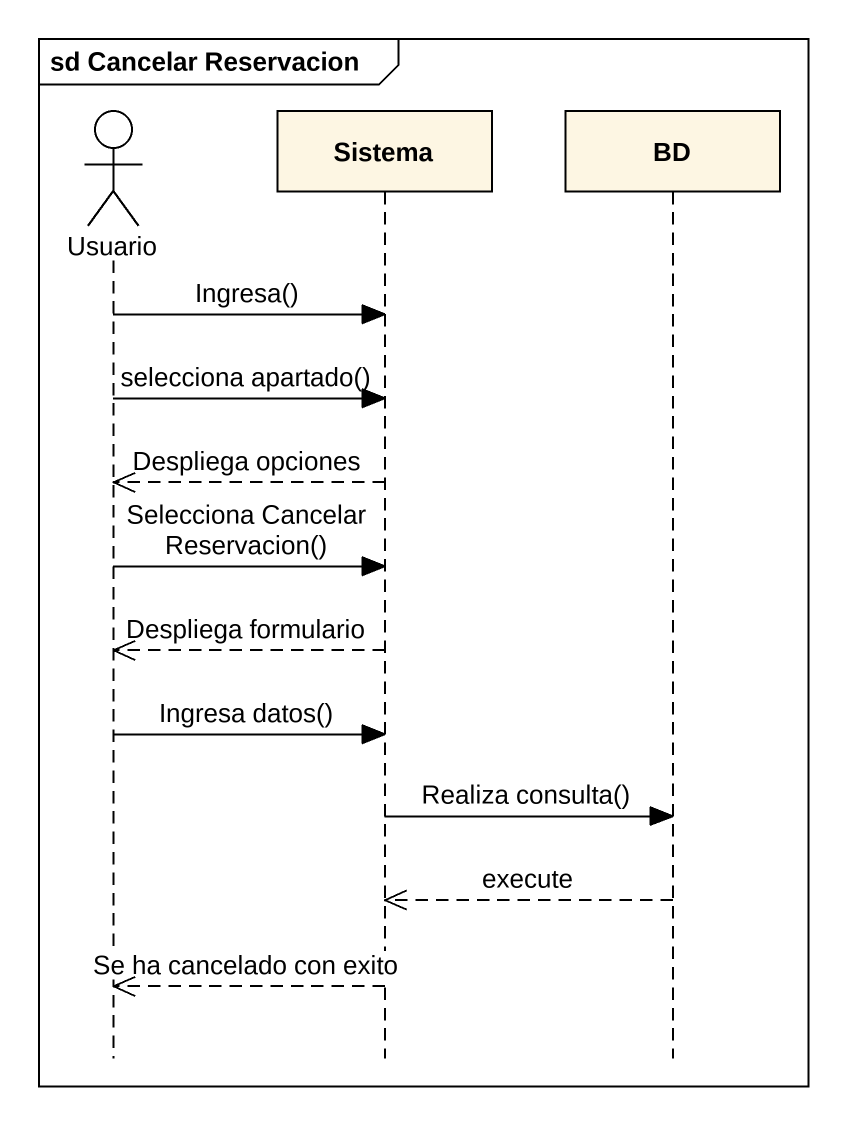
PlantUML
@startuml
mainframe sd Cancelar Reservacion
hide footbox
actor Usuario
participant Sistema
participant BD

Usuario -> Sistema : Ingresa()
Usuario -> Sistema : selecciona apartado()
Sistema -->> Usuario : Despliega opciones
Usuario -> Sistema : Selecciona Cancelar Reservacion()
Sistema -->> Usuario : Despliega formulario
Usuario -> Sistema : Ingresa datos()
Sistema -> BD : Realiza consulta()
BD -->> Sistema : execute
Sistema -->> Usuario : Se ha cancelado con exito
@enduml
